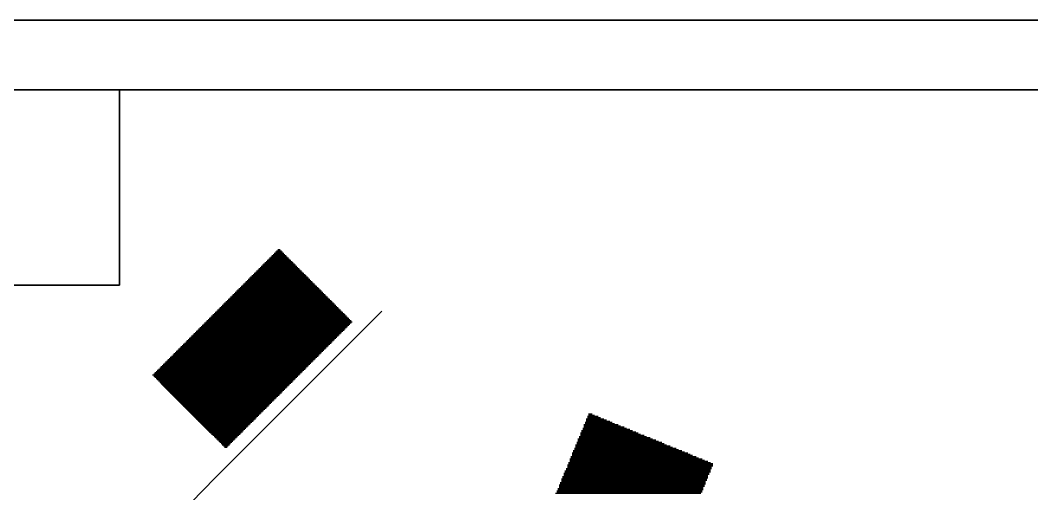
# Model space of a CAD drawing. Extents: x 1 to 210, y 1 to 298.
# Drawn here: x 83.4 to 155.9, y 263.7 to 297.6 of the extents above; entities that cross this region are included whole.
import ezdxf

# ---------------------------------------------------------------- set-up
doc = ezdxf.new("R2010")
doc.units = 0

msp = doc.modelspace()

# ---------------------------------------------------------------- linework, layer by layer
at = {"layer": 'P00111'}
msp.add_lwpolyline([(93.895335, 261.281328), (97.366667, 264.837326), (93.895335, 261.281328)], dxfattribs=at)
at = {"layer": 'P00113'}
msp.add_lwpolyline([(97.366667, 264.837326), (109.304665, 276.775326), (97.366667, 264.837326)], dxfattribs=at)
at = {"layer": 'P01913'}
msp.add_lwpolyline([(101.854, 281.177992), (102.023327, 281.177992)], dxfattribs=at)
at = {"layer": 'P01914'}
msp.add_lwpolyline([(101.769326, 281.093326), (102.108001, 281.093326)], dxfattribs=at)
at = {"layer": 'P01915'}
msp.add_lwpolyline([(101.684663, 281.008659), (102.192664, 281.008659)], dxfattribs=at)
at = {"layer": 'P01916'}
msp.add_lwpolyline([(101.6, 280.923993), (102.277327, 280.923993)], dxfattribs=at)
at = {"layer": 'P01917'}
msp.add_lwpolyline([(101.515326, 280.839326), (102.362001, 280.839326)], dxfattribs=at)
at = {"layer": 'P01918'}
msp.add_lwpolyline([(101.430663, 280.754659), (102.446665, 280.754659)], dxfattribs=at)
at = {"layer": 'P01919'}
msp.add_lwpolyline([(101.346, 280.669993), (102.531328, 280.669993)], dxfattribs=at)
at = {"layer": 'P01920'}
msp.add_lwpolyline([(101.261336, 280.585325), (102.616002, 280.585325)], dxfattribs=at)
at = {"layer": 'P01921'}
msp.add_lwpolyline([(101.176662, 280.50066), (102.700665, 280.50066)], dxfattribs=at)
at = {"layer": 'P01922'}
msp.add_lwpolyline([(101.091999, 280.415992), (102.785328, 280.415992)], dxfattribs=at)
at = {"layer": 'P01923'}
msp.add_lwpolyline([(101.007336, 280.331326), (102.870002, 280.331326)], dxfattribs=at)
at = {"layer": 'P01924'}
msp.add_lwpolyline([(100.922662, 280.246659), (102.954665, 280.246659)], dxfattribs=at)
at = {"layer": 'P01925'}
msp.add_lwpolyline([(100.837999, 280.161993), (103.039329, 280.161993)], dxfattribs=at)
at = {"layer": 'P01926'}
msp.add_lwpolyline([(100.753335, 280.077326), (103.124003, 280.077326)], dxfattribs=at)
at = {"layer": 'P01927'}
msp.add_lwpolyline([(100.668661, 279.992659), (103.208666, 279.992659)], dxfattribs=at)
at = {"layer": 'P01928'}
msp.add_lwpolyline([(100.583998, 279.907993), (103.293329, 279.907993)], dxfattribs=at)
at = {"layer": 'P01929'}
msp.add_lwpolyline([(100.499335, 279.823326), (103.378003, 279.823326)], dxfattribs=at)
at = {"layer": 'P01930'}
msp.add_lwpolyline([(100.414661, 279.73866), (103.462666, 279.73866)], dxfattribs=at)
at = {"layer": 'P01931'}
msp.add_lwpolyline([(100.329998, 279.653992), (103.547329, 279.653992)], dxfattribs=at)
at = {"layer": 'P01932'}
msp.add_lwpolyline([(100.245335, 279.569326), (103.631993, 279.569326)], dxfattribs=at)
at = {"layer": 'P01933'}
msp.add_lwpolyline([(100.160661, 279.484659), (103.716667, 279.484659)], dxfattribs=at)
at = {"layer": 'P01934'}
msp.add_lwpolyline([(100.075997, 279.399993), (103.80133, 279.399993)], dxfattribs=at)
at = {"layer": 'P01935'}
msp.add_lwpolyline([(99.991334, 279.315326), (103.885993, 279.315326)], dxfattribs=at)
at = {"layer": 'P01936'}
msp.add_lwpolyline([(99.90666, 279.230659), (103.970667, 279.230659)], dxfattribs=at)
at = {"layer": 'P01937'}
msp.add_lwpolyline([(99.821997, 279.145993), (104.05533, 279.145993)], dxfattribs=at)
at = {"layer": 'P01938'}
msp.add_lwpolyline([(99.737334, 279.061326), (104.139994, 279.061326)], dxfattribs=at)
at = {"layer": 'P01939'}
msp.add_lwpolyline([(99.65266, 278.97666), (104.224668, 278.97666)], dxfattribs=at)
at = {"layer": 'P01940'}
msp.add_lwpolyline([(99.567997, 278.891992), (104.309331, 278.891992)], dxfattribs=at)
at = {"layer": 'P01941'}
msp.add_lwpolyline([(99.483333, 278.807326), (104.393994, 278.807326)], dxfattribs=at)
at = {"layer": 'P01942'}
msp.add_lwpolyline([(99.398659, 278.722659), (104.478668, 278.722659)], dxfattribs=at)
at = {"layer": 'P01943'}
msp.add_lwpolyline([(99.313996, 278.637993), (104.563331, 278.637993)], dxfattribs=at)
at = {"layer": 'P01944'}
msp.add_lwpolyline([(99.229333, 278.553326), (104.647994, 278.553326)], dxfattribs=at)
at = {"layer": 'P01945'}
msp.add_lwpolyline([(99.14467, 278.468659), (104.732668, 278.468659)], dxfattribs=at)
at = {"layer": 'P01946'}
msp.add_lwpolyline([(99.059996, 278.383993), (104.817332, 278.383993)], dxfattribs=at)
at = {"layer": 'P01947'}
msp.add_lwpolyline([(98.975332, 278.299326), (104.901995, 278.299326)], dxfattribs=at)
at = {"layer": 'P01948'}
msp.add_lwpolyline([(98.890669, 278.21466), (104.986669, 278.21466)], dxfattribs=at)
at = {"layer": 'P01949'}
msp.add_lwpolyline([(98.805995, 278.129992), (105.071332, 278.129992)], dxfattribs=at)
at = {"layer": 'P01950'}
msp.add_lwpolyline([(98.721332, 278.045327), (105.155995, 278.045327)], dxfattribs=at)
at = {"layer": 'P01951'}
msp.add_lwpolyline([(98.636669, 277.960659), (105.240669, 277.960659)], dxfattribs=at)
at = {"layer": 'P01952'}
msp.add_lwpolyline([(98.551995, 277.875992), (105.325332, 277.875992)], dxfattribs=at)
at = {"layer": 'P01953'}
msp.add_lwpolyline([(98.467332, 277.791326), (105.409996, 277.791326)], dxfattribs=at)
at = {"layer": 'P01954'}
msp.add_lwpolyline([(98.382668, 277.706659), (105.49467, 277.706659)], dxfattribs=at)
at = {"layer": 'P01955'}
msp.add_lwpolyline([(98.297994, 277.621993), (105.579333, 277.621993)], dxfattribs=at)
at = {"layer": 'P01956'}
msp.add_lwpolyline([(98.213331, 277.537326), (105.663996, 277.537326)], dxfattribs=at)
at = {"layer": 'P01957'}
msp.add_lwpolyline([(98.128668, 277.45266), (105.748659, 277.45266)], dxfattribs=at)
at = {"layer": 'P01958'}
msp.add_lwpolyline([(98.043994, 277.367993), (105.833333, 277.367993)], dxfattribs=at)
at = {"layer": 'P01959'}
msp.add_lwpolyline([(97.959331, 277.283327), (105.917997, 277.283327)], dxfattribs=at)
at = {"layer": 'P01960'}
msp.add_lwpolyline([(97.874668, 277.198659), (106.00266, 277.198659)], dxfattribs=at)
at = {"layer": 'P01961'}
msp.add_lwpolyline([(97.789994, 277.113992), (106.087334, 277.113992)], dxfattribs=at)
at = {"layer": 'P01962'}
msp.add_lwpolyline([(97.70533, 277.029326), (106.171997, 277.029326)], dxfattribs=at)
at = {"layer": 'P01963'}
msp.add_lwpolyline([(97.620667, 276.944659), (106.25666, 276.944659)], dxfattribs=at)
at = {"layer": 'P01964'}
msp.add_lwpolyline([(97.535993, 276.859993), (106.341334, 276.859993)], dxfattribs=at)
at = {"layer": 'P01965'}
msp.add_lwpolyline([(97.45133, 276.775326), (106.425997, 276.775326)], dxfattribs=at)
at = {"layer": 'P01966'}
msp.add_lwpolyline([(97.366667, 276.69066), (106.510661, 276.69066)], dxfattribs=at)
at = {"layer": 'P01967'}
msp.add_lwpolyline([(97.281993, 276.605993), (106.595335, 276.605993)], dxfattribs=at)
at = {"layer": 'P01968'}
msp.add_lwpolyline([(97.197329, 276.521327), (106.679998, 276.521327)], dxfattribs=at)
at = {"layer": 'P01969'}
msp.add_lwpolyline([(97.112666, 276.436659), (106.764661, 276.436659)], dxfattribs=at)
at = {"layer": 'P01970'}
msp.add_lwpolyline([(97.028003, 276.351992), (106.849335, 276.351992)], dxfattribs=at)
at = {"layer": 'P01971'}
msp.add_lwpolyline([(96.943329, 276.267326), (106.933998, 276.267326)], dxfattribs=at)
at = {"layer": 'P01972'}
msp.add_lwpolyline([(96.858666, 276.182659), (107.018661, 276.182659)], dxfattribs=at)
at = {"layer": 'P01973'}
msp.add_lwpolyline([(96.774003, 276.097993), (107.103335, 276.097993)], dxfattribs=at)
at = {"layer": 'P01974'}
msp.add_lwpolyline([(96.689329, 276.013326), (107.187999, 276.013326)], dxfattribs=at)
at = {"layer": 'P01975'}
msp.add_lwpolyline([(96.604665, 275.92866), (107.103335, 275.92866)], dxfattribs=at)
at = {"layer": 'P01976'}
msp.add_lwpolyline([(96.520002, 275.843993), (107.018661, 275.843993)], dxfattribs=at)
at = {"layer": 'P01977'}
msp.add_lwpolyline([(96.435328, 275.759327), (106.933998, 275.759327)], dxfattribs=at)
at = {"layer": 'P01978'}
msp.add_lwpolyline([(96.350665, 275.674659), (106.849335, 275.674659)], dxfattribs=at)
at = {"layer": 'P01979'}
msp.add_lwpolyline([(96.266002, 275.589992), (106.764661, 275.589992)], dxfattribs=at)
at = {"layer": 'P01980'}
msp.add_lwpolyline([(96.181328, 275.505325), (106.679998, 275.505325)], dxfattribs=at)
at = {"layer": 'P01981'}
msp.add_lwpolyline([(96.096665, 275.420659), (106.595335, 275.420659)], dxfattribs=at)
at = {"layer": 'P01982'}
msp.add_lwpolyline([(96.012001, 275.335993), (106.510661, 275.335993)], dxfattribs=at)
at = {"layer": 'P01983'}
msp.add_lwpolyline([(95.927327, 275.251327), (106.425997, 275.251327)], dxfattribs=at)
at = {"layer": 'P01984'}
msp.add_lwpolyline([(95.842664, 275.166659), (106.341334, 275.166659)], dxfattribs=at)
at = {"layer": 'P01985'}
msp.add_lwpolyline([(95.758001, 275.081993), (106.25666, 275.081993)], dxfattribs=at)
at = {"layer": 'P01986'}
msp.add_lwpolyline([(95.673327, 274.997327), (106.171997, 274.997327)], dxfattribs=at)
at = {"layer": 'P01987'}
msp.add_lwpolyline([(95.588664, 274.912658), (106.087334, 274.912658)], dxfattribs=at)
at = {"layer": 'P01988'}
msp.add_lwpolyline([(95.504, 274.827992), (106.00266, 274.827992)], dxfattribs=at)
at = {"layer": 'P01989'}
msp.add_lwpolyline([(95.419326, 274.743326), (105.917997, 274.743326)], dxfattribs=at)
at = {"layer": 'P01990'}
msp.add_lwpolyline([(95.334663, 274.65866), (105.833333, 274.65866)], dxfattribs=at)
at = {"layer": 'P01991'}
msp.add_lwpolyline([(95.25, 274.573992), (105.748659, 274.573992)], dxfattribs=at)
at = {"layer": 'P01992'}
msp.add_lwpolyline([(95.165326, 274.489326), (105.663996, 274.489326)], dxfattribs=at)
at = {"layer": 'P01993'}
msp.add_lwpolyline([(95.080663, 274.40466), (105.579333, 274.40466)], dxfattribs=at)
at = {"layer": 'P01994'}
msp.add_lwpolyline([(94.996, 274.319994), (105.49467, 274.319994)], dxfattribs=at)
at = {"layer": 'P01995'}
msp.add_lwpolyline([(94.911336, 274.235325), (105.409996, 274.235325)], dxfattribs=at)
at = {"layer": 'P01996'}
msp.add_lwpolyline([(94.826662, 274.15066), (105.325332, 274.15066)], dxfattribs=at)
at = {"layer": 'P01997'}
msp.add_lwpolyline([(94.741999, 274.065994), (105.240669, 274.065994)], dxfattribs=at)
at = {"layer": 'P01998'}
msp.add_lwpolyline([(94.657336, 273.981325), (105.155995, 273.981325)], dxfattribs=at)
at = {"layer": 'P01999'}
msp.add_lwpolyline([(94.572662, 273.896659), (105.071332, 273.896659)], dxfattribs=at)
at = {"layer": 'P02000'}
msp.add_lwpolyline([(94.487999, 273.811993), (104.986669, 273.811993)], dxfattribs=at)
at = {"layer": 'P02001'}
msp.add_lwpolyline([(94.403335, 273.727327), (104.901995, 273.727327)], dxfattribs=at)
at = {"layer": 'P02002'}
msp.add_lwpolyline([(94.318661, 273.642659), (104.817332, 273.642659)], dxfattribs=at)
at = {"layer": 'P02003'}
msp.add_lwpolyline([(94.233998, 273.557993), (104.732668, 273.557993)], dxfattribs=at)
at = {"layer": 'P02004'}
msp.add_lwpolyline([(94.149335, 273.473327), (104.647994, 273.473327)], dxfattribs=at)
at = {"layer": 'P02005'}
msp.add_lwpolyline([(94.064661, 273.388658), (104.563331, 273.388658)], dxfattribs=at)
at = {"layer": 'P02006'}
msp.add_lwpolyline([(93.979998, 273.303992), (104.478668, 273.303992)], dxfattribs=at)
at = {"layer": 'P02007'}
msp.add_lwpolyline([(93.895335, 273.219326), (104.393994, 273.219326)], dxfattribs=at)
at = {"layer": 'P02008'}
msp.add_lwpolyline([(93.810661, 273.134661), (104.309331, 273.134661)], dxfattribs=at)
at = {"layer": 'P02009'}
msp.add_lwpolyline([(93.725997, 273.049992), (104.224668, 273.049992)], dxfattribs=at)
at = {"layer": 'P02010'}
msp.add_lwpolyline([(93.641334, 272.965326), (104.139994, 272.965326)], dxfattribs=at)
at = {"layer": 'P02011'}
msp.add_lwpolyline([(93.55666, 272.88066), (104.05533, 272.88066)], dxfattribs=at)
at = {"layer": 'P02012'}
msp.add_lwpolyline([(93.471997, 272.795991), (103.970667, 272.795991)], dxfattribs=at)
at = {"layer": 'P02013'}
msp.add_lwpolyline([(93.387334, 272.711326), (103.885993, 272.711326)], dxfattribs=at)
at = {"layer": 'P02014'}
msp.add_lwpolyline([(93.30266, 272.62666), (103.80133, 272.62666)], dxfattribs=at)
at = {"layer": 'P02015'}
msp.add_lwpolyline([(93.217997, 272.541994), (103.716667, 272.541994)], dxfattribs=at)
at = {"layer": 'P02016'}
msp.add_lwpolyline([(93.133333, 272.457325), (103.631993, 272.457325)], dxfattribs=at)
at = {"layer": 'P02017'}
msp.add_lwpolyline([(93.048659, 272.372659), (103.547329, 272.372659)], dxfattribs=at)
at = {"layer": 'P02018'}
msp.add_lwpolyline([(92.963996, 272.287993), (103.462666, 272.287993)], dxfattribs=at)
at = {"layer": 'P02019'}
msp.add_lwpolyline([(92.879333, 272.203327), (103.378003, 272.203327)], dxfattribs=at)
at = {"layer": 'P02020'}
msp.add_lwpolyline([(92.963996, 272.118659), (103.293329, 272.118659)], dxfattribs=at)
at = {"layer": 'P02021'}
msp.add_lwpolyline([(93.048659, 272.033993), (103.208666, 272.033993)], dxfattribs=at)
at = {"layer": 'P02022'}
msp.add_lwpolyline([(93.133333, 271.949327), (103.124003, 271.949327)], dxfattribs=at)
at = {"layer": 'P02023'}
msp.add_lwpolyline([(93.217997, 271.864658), (103.039329, 271.864658)], dxfattribs=at)
at = {"layer": 'P02024'}
msp.add_lwpolyline([(93.30266, 271.779992), (102.954665, 271.779992)], dxfattribs=at)
at = {"layer": 'P02025'}
msp.add_lwpolyline([(93.387334, 271.695327), (102.870002, 271.695327)], dxfattribs=at)
at = {"layer": 'P02026'}
msp.add_lwpolyline([(93.471997, 271.610661), (102.785328, 271.610661)], dxfattribs=at)
at = {"layer": 'P02027'}
msp.add_lwpolyline([(93.55666, 271.525992), (102.700665, 271.525992)], dxfattribs=at)
at = {"layer": 'P02028'}
msp.add_lwpolyline([(93.641334, 271.441326), (102.616002, 271.441326)], dxfattribs=at)
at = {"layer": 'P02029'}
msp.add_lwpolyline([(93.725997, 271.35666), (102.531328, 271.35666)], dxfattribs=at)
at = {"layer": 'P02030'}
msp.add_lwpolyline([(93.810661, 271.271992), (102.446665, 271.271992)], dxfattribs=at)
at = {"layer": 'P02031'}
msp.add_lwpolyline([(93.895335, 271.187326), (102.362001, 271.187326)], dxfattribs=at)
at = {"layer": 'P02032'}
msp.add_lwpolyline([(93.979998, 271.10266), (102.277327, 271.10266)], dxfattribs=at)
at = {"layer": 'P02033'}
msp.add_lwpolyline([(94.064661, 271.017994), (102.192664, 271.017994)], dxfattribs=at)
at = {"layer": 'P02034'}
msp.add_lwpolyline([(94.149335, 270.933325), (102.108001, 270.933325)], dxfattribs=at)
at = {"layer": 'P02035'}
msp.add_lwpolyline([(94.233998, 270.848659), (102.023327, 270.848659)], dxfattribs=at)
at = {"layer": 'P02036'}
msp.add_lwpolyline([(94.318661, 270.763993), (101.938664, 270.763993)], dxfattribs=at)
at = {"layer": 'P02037'}
msp.add_lwpolyline([(94.403335, 270.679328), (101.854, 270.679328)], dxfattribs=at)
at = {"layer": 'P02038'}
msp.add_lwpolyline([(94.487999, 270.594659), (101.769326, 270.594659)], dxfattribs=at)
at = {"layer": 'P02039'}
msp.add_lwpolyline([(94.572662, 270.509993), (101.684663, 270.509993)], dxfattribs=at)
at = {"layer": 'P02040'}
msp.add_lwpolyline([(94.657336, 270.425327), (101.6, 270.425327)], dxfattribs=at)
at = {"layer": 'P02041'}
msp.add_lwpolyline([(94.741999, 270.340658), (101.515326, 270.340658)], dxfattribs=at)
at = {"layer": 'P02042'}
msp.add_lwpolyline([(94.826662, 270.255993), (101.430663, 270.255993)], dxfattribs=at)
at = {"layer": 'P02043'}
msp.add_lwpolyline([(94.911336, 270.171327), (101.346, 270.171327)], dxfattribs=at)
at = {"layer": 'P02044'}
msp.add_lwpolyline([(94.996, 270.086661), (101.261336, 270.086661)], dxfattribs=at)
at = {"layer": 'P02045'}
msp.add_lwpolyline([(95.080663, 270.001992), (101.176662, 270.001992)], dxfattribs=at)
at = {"layer": 'P02046'}
msp.add_lwpolyline([(95.165326, 269.917326), (101.091999, 269.917326)], dxfattribs=at)
at = {"layer": 'P02047'}
msp.add_lwpolyline([(95.25, 269.83266), (101.007336, 269.83266)], dxfattribs=at)
at = {"layer": 'P02048'}
msp.add_lwpolyline([(95.334663, 269.747992), (100.922662, 269.747992)], dxfattribs=at)
at = {"layer": 'P02049'}
msp.add_lwpolyline([(95.419326, 269.663326), (100.837999, 269.663326)], dxfattribs=at)
at = {"layer": 'P02050'}
msp.add_lwpolyline([(95.504, 269.57866), (100.753335, 269.57866)], dxfattribs=at)
at = {"layer": 'P02051'}
msp.add_lwpolyline([(95.588664, 269.493994), (100.668661, 269.493994)], dxfattribs=at)
at = {"layer": 'P02052'}
msp.add_lwpolyline([(95.673327, 269.409325), (100.583998, 269.409325)], dxfattribs=at)
at = {"layer": 'P02053'}
msp.add_lwpolyline([(95.758001, 269.324659), (100.499335, 269.324659)], dxfattribs=at)
at = {"layer": 'P02054'}
msp.add_lwpolyline([(95.842664, 269.239994), (100.414661, 269.239994)], dxfattribs=at)
at = {"layer": 'P02055'}
msp.add_lwpolyline([(95.927327, 269.155325), (100.329998, 269.155325)], dxfattribs=at)
at = {"layer": 'P02056'}
msp.add_lwpolyline([(96.012001, 269.070659), (100.245335, 269.070659)], dxfattribs=at)
at = {"layer": 'P02057'}
msp.add_lwpolyline([(96.096665, 268.985993), (100.160661, 268.985993)], dxfattribs=at)
at = {"layer": 'P02058'}
msp.add_lwpolyline([(96.181328, 268.901327), (100.075997, 268.901327)], dxfattribs=at)
at = {"layer": 'P02059'}
msp.add_lwpolyline([(96.266002, 268.816659), (99.991334, 268.816659)], dxfattribs=at)
at = {"layer": 'P02060'}
msp.add_lwpolyline([(96.350665, 268.731993), (99.90666, 268.731993)], dxfattribs=at)
at = {"layer": 'P02061'}
msp.add_lwpolyline([(96.435328, 268.647327), (99.821997, 268.647327)], dxfattribs=at)
at = {"layer": 'P02062'}
msp.add_lwpolyline([(96.520002, 268.562661), (99.737334, 268.562661)], dxfattribs=at)
at = {"layer": 'P02063'}
msp.add_lwpolyline([(96.604665, 268.477992), (99.65266, 268.477992)], dxfattribs=at)
at = {"layer": 'P02064'}
msp.add_lwpolyline([(96.689329, 268.393326), (99.567997, 268.393326)], dxfattribs=at)
at = {"layer": 'P02065'}
msp.add_lwpolyline([(96.774003, 268.30866), (99.483333, 268.30866)], dxfattribs=at)
at = {"layer": 'P02066'}
msp.add_lwpolyline([(96.858666, 268.223992), (99.398659, 268.223992)], dxfattribs=at)
at = {"layer": 'P02067'}
msp.add_lwpolyline([(96.943329, 268.139326), (99.313996, 268.139326)], dxfattribs=at)
at = {"layer": 'P02068'}
msp.add_lwpolyline([(97.028003, 268.05466), (99.229333, 268.05466)], dxfattribs=at)
at = {"layer": 'P02069'}
msp.add_lwpolyline([(97.112666, 267.969994), (99.14467, 267.969994)], dxfattribs=at)
at = {"layer": 'P02070'}
msp.add_lwpolyline([(97.197329, 267.885325), (99.059996, 267.885325)], dxfattribs=at)
at = {"layer": 'P02071'}
msp.add_lwpolyline([(97.281993, 267.80066), (98.975332, 267.80066)], dxfattribs=at)
at = {"layer": 'P02072'}
msp.add_lwpolyline([(97.366667, 267.715994), (98.890669, 267.715994)], dxfattribs=at)
at = {"layer": 'P02073'}
msp.add_lwpolyline([(97.45133, 267.631325), (98.805995, 267.631325)], dxfattribs=at)
at = {"layer": 'P02074'}
msp.add_lwpolyline([(97.535993, 267.546659), (98.721332, 267.546659)], dxfattribs=at)
at = {"layer": 'P02075'}
msp.add_lwpolyline([(97.620667, 267.461993), (98.636669, 267.461993)], dxfattribs=at)
at = {"layer": 'P02076'}
msp.add_lwpolyline([(97.70533, 267.377327), (98.551995, 267.377327)], dxfattribs=at)
at = {"layer": 'P02077'}
msp.add_lwpolyline([(97.789994, 267.292659), (98.467332, 267.292659)], dxfattribs=at)
at = {"layer": 'P02078'}
msp.add_lwpolyline([(97.874668, 267.207993), (98.382668, 267.207993)], dxfattribs=at)
at = {"layer": 'P02079'}
msp.add_lwpolyline([(97.959331, 267.123327), (98.297994, 267.123327)], dxfattribs=at)
at = {"layer": 'P02080'}
msp.add_lwpolyline([(98.043994, 267.038658), (98.213331, 267.038658), (98.043994, 267.038658)], dxfattribs=at)
at = {"layer": 'P02081'}
msp.add_lwpolyline([(97.028003, 268.05466), (93.471997, 271.610661), (97.028003, 268.05466)], dxfattribs=at)
at = {"layer": 'P02082'}
msp.add_lwpolyline([(93.471997, 271.610661), (97.028003, 275.166659), (93.471997, 271.610661)], dxfattribs=at)
at = {"layer": 'P02083'}
msp.add_lwpolyline([(97.028003, 275.166659), (100.499335, 271.610661), (97.028003, 275.166659)], dxfattribs=at)
at = {"layer": 'P02084'}
msp.add_lwpolyline([(100.499335, 271.610661), (97.028003, 268.05466), (100.499335, 271.610661)], dxfattribs=at)
at = {"layer": 'P02363'}
msp.add_lwpolyline([(124.121332, 269.409325), (124.375332, 269.409325)], dxfattribs=at)
at = {"layer": 'P02364'}
msp.add_lwpolyline([(124.121332, 269.324659), (124.544659, 269.324659)], dxfattribs=at)
at = {"layer": 'P02365'}
msp.add_lwpolyline([(124.036669, 269.239994), (124.798659, 269.239994)], dxfattribs=at)
at = {"layer": 'P02366'}
msp.add_lwpolyline([(124.036669, 269.155325), (124.967997, 269.155325)], dxfattribs=at)
at = {"layer": 'P02367'}
msp.add_lwpolyline([(123.951995, 269.070659), (125.221997, 269.070659)], dxfattribs=at)
at = {"layer": 'P02368'}
msp.add_lwpolyline([(123.951995, 268.985993), (125.391334, 268.985993)], dxfattribs=at)
at = {"layer": 'P02369'}
msp.add_lwpolyline([(123.951995, 268.901327), (125.645335, 268.901327)], dxfattribs=at)
at = {"layer": 'P02370'}
msp.add_lwpolyline([(123.867332, 268.816659), (125.814661, 268.816659)], dxfattribs=at)
at = {"layer": 'P02371'}
msp.add_lwpolyline([(123.867332, 268.731993), (125.983998, 268.731993)], dxfattribs=at)
at = {"layer": 'P02372'}
msp.add_lwpolyline([(123.782668, 268.647327), (126.237999, 268.647327)], dxfattribs=at)
at = {"layer": 'P02373'}
msp.add_lwpolyline([(123.782668, 268.562661), (126.407325, 268.562661)], dxfattribs=at)
at = {"layer": 'P02374'}
msp.add_lwpolyline([(123.782668, 268.477992), (126.661326, 268.477992)], dxfattribs=at)
at = {"layer": 'P02375'}
msp.add_lwpolyline([(123.697994, 268.393326), (126.830663, 268.393326)], dxfattribs=at)
at = {"layer": 'P02376'}
msp.add_lwpolyline([(123.697994, 268.30866), (127.084663, 268.30866)], dxfattribs=at)
at = {"layer": 'P02377'}
msp.add_lwpolyline([(123.613331, 268.223992), (127.254, 268.223992)], dxfattribs=at)
at = {"layer": 'P02378'}
msp.add_lwpolyline([(123.613331, 268.139326), (127.508001, 268.139326)], dxfattribs=at)
at = {"layer": 'P02379'}
msp.add_lwpolyline([(123.528668, 268.05466), (127.677327, 268.05466)], dxfattribs=at)
at = {"layer": 'P02380'}
msp.add_lwpolyline([(123.528668, 267.969994), (127.846665, 267.969994)], dxfattribs=at)
at = {"layer": 'P02381'}
msp.add_lwpolyline([(123.528668, 267.885325), (128.100665, 267.885325)], dxfattribs=at)
at = {"layer": 'P02382'}
msp.add_lwpolyline([(123.443994, 267.80066), (128.270002, 267.80066)], dxfattribs=at)
at = {"layer": 'P02383'}
msp.add_lwpolyline([(123.443994, 267.715994), (128.523992, 267.715994)], dxfattribs=at)
at = {"layer": 'P02384'}
msp.add_lwpolyline([(123.359331, 267.631325), (128.693329, 267.631325)], dxfattribs=at)
at = {"layer": 'P02385'}
msp.add_lwpolyline([(123.359331, 267.546659), (128.947329, 267.546659)], dxfattribs=at)
at = {"layer": 'P02386'}
msp.add_lwpolyline([(123.359331, 267.461993), (129.116667, 267.461993)], dxfattribs=at)
at = {"layer": 'P02387'}
msp.add_lwpolyline([(123.274668, 267.377327), (129.370667, 267.377327)], dxfattribs=at)
at = {"layer": 'P02388'}
msp.add_lwpolyline([(123.274668, 267.292659), (129.539994, 267.292659)], dxfattribs=at)
at = {"layer": 'P02389'}
msp.add_lwpolyline([(123.189994, 267.207993), (129.709331, 267.207993)], dxfattribs=at)
at = {"layer": 'P02390'}
msp.add_lwpolyline([(123.189994, 267.123327), (129.963331, 267.123327)], dxfattribs=at)
at = {"layer": 'P02391'}
msp.add_lwpolyline([(123.189994, 267.038658), (130.132668, 267.038658)], dxfattribs=at)
at = {"layer": 'P02392'}
msp.add_lwpolyline([(123.10533, 266.953992), (130.386669, 266.953992)], dxfattribs=at)
at = {"layer": 'P02393'}
msp.add_lwpolyline([(123.10533, 266.869326), (130.555995, 266.869326)], dxfattribs=at)
at = {"layer": 'P02394'}
msp.add_lwpolyline([(123.020667, 266.784661), (130.809996, 266.784661)], dxfattribs=at)
at = {"layer": 'P02395'}
msp.add_lwpolyline([(123.020667, 266.699992), (130.979333, 266.699992)], dxfattribs=at)
at = {"layer": 'P02396'}
msp.add_lwpolyline([(122.935993, 266.615326), (131.233333, 266.615326)], dxfattribs=at)
at = {"layer": 'P02397'}
msp.add_lwpolyline([(122.935993, 266.53066), (131.40266, 266.53066)], dxfattribs=at)
at = {"layer": 'P02398'}
msp.add_lwpolyline([(122.935993, 266.445994), (131.571997, 266.445994)], dxfattribs=at)
at = {"layer": 'P02399'}
msp.add_lwpolyline([(122.85133, 266.361326), (131.825997, 266.361326)], dxfattribs=at)
at = {"layer": 'P02400'}
msp.add_lwpolyline([(122.85133, 266.27666), (131.995335, 266.27666)], dxfattribs=at)
at = {"layer": 'P02401'}
msp.add_lwpolyline([(122.766667, 266.191994), (132.249335, 266.191994)], dxfattribs=at)
at = {"layer": 'P02402'}
msp.add_lwpolyline([(122.766667, 266.107325), (132.418661, 266.107325)], dxfattribs=at)
at = {"layer": 'P02403'}
msp.add_lwpolyline([(122.766667, 266.022659), (132.672662, 266.022659)], dxfattribs=at)
at = {"layer": 'P02404'}
msp.add_lwpolyline([(122.681993, 265.937993), (132.841999, 265.937993)], dxfattribs=at)
at = {"layer": 'P02405'}
msp.add_lwpolyline([(122.681993, 265.853327), (133.011326, 265.853327)], dxfattribs=at)
at = {"layer": 'P02406'}
msp.add_lwpolyline([(122.597329, 265.768659), (133.011326, 265.768659)], dxfattribs=at)
at = {"layer": 'P02407'}
msp.add_lwpolyline([(122.597329, 265.683993), (133.011326, 265.683993)], dxfattribs=at)
at = {"layer": 'P02408'}
msp.add_lwpolyline([(122.597329, 265.599327), (132.926662, 265.599327)], dxfattribs=at)
at = {"layer": 'P02409'}
msp.add_lwpolyline([(122.512666, 265.514658), (132.926662, 265.514658)], dxfattribs=at)
at = {"layer": 'P02410'}
msp.add_lwpolyline([(122.512666, 265.429992), (132.841999, 265.429992)], dxfattribs=at)
at = {"layer": 'P02411'}
msp.add_lwpolyline([(122.427992, 265.345327), (132.841999, 265.345327)], dxfattribs=at)
at = {"layer": 'P02412'}
msp.add_lwpolyline([(122.427992, 265.260661), (132.841999, 265.260661)], dxfattribs=at)
at = {"layer": 'P02413'}
msp.add_lwpolyline([(122.343329, 265.175992), (132.757325, 265.175992)], dxfattribs=at)
at = {"layer": 'P02414'}
msp.add_lwpolyline([(122.343329, 265.091326), (132.757325, 265.091326)], dxfattribs=at)
at = {"layer": 'P02415'}
msp.add_lwpolyline([(122.343329, 265.00666), (132.672662, 265.00666)], dxfattribs=at)
at = {"layer": 'P02416'}
msp.add_lwpolyline([(122.258666, 264.921994), (132.672662, 264.921994)], dxfattribs=at)
at = {"layer": 'P02417'}
msp.add_lwpolyline([(122.258666, 264.837326), (132.672662, 264.837326)], dxfattribs=at)
at = {"layer": 'P02418'}
msp.add_lwpolyline([(122.174003, 264.75266), (132.587999, 264.75266)], dxfattribs=at)
at = {"layer": 'P02419'}
msp.add_lwpolyline([(122.174003, 264.667994), (132.587999, 264.667994)], dxfattribs=at)
at = {"layer": 'P02420'}
msp.add_lwpolyline([(122.174003, 264.583325), (132.503335, 264.583325)], dxfattribs=at)
at = {"layer": 'P02421'}
msp.add_lwpolyline([(122.089329, 264.498659), (132.503335, 264.498659)], dxfattribs=at)
at = {"layer": 'P02422'}
msp.add_lwpolyline([(122.089329, 264.413993), (132.503335, 264.413993)], dxfattribs=at)
at = {"layer": 'P02423'}
msp.add_lwpolyline([(122.004665, 264.329328), (132.418661, 264.329328)], dxfattribs=at)
at = {"layer": 'P02424'}
msp.add_lwpolyline([(122.004665, 264.244659), (132.418661, 264.244659)], dxfattribs=at)
at = {"layer": 'P02425'}
msp.add_lwpolyline([(122.004665, 264.159993), (132.333998, 264.159993)], dxfattribs=at)
at = {"layer": 'P02426'}
msp.add_lwpolyline([(121.920002, 264.075327), (132.333998, 264.075327)], dxfattribs=at)
at = {"layer": 'P02427'}
msp.add_lwpolyline([(121.920002, 263.990658), (132.333998, 263.990658)], dxfattribs=at)
at = {"layer": 'P02428'}
msp.add_lwpolyline([(121.835328, 263.905993), (132.249335, 263.905993)], dxfattribs=at)
at = {"layer": 'P02429'}
msp.add_lwpolyline([(121.835328, 263.821327), (132.249335, 263.821327)], dxfattribs=at)
at = {"layer": 'P02430'}
msp.add_lwpolyline([(121.750665, 263.736661), (132.164661, 263.736661)], dxfattribs=at)
at = {"layer": 'P04347'}
msp.add_lwpolyline([(0.508, 297.603326), (210.481339, 297.603326), (0.508, 297.603326)], dxfattribs=at)
at = {"layer": 'P04351'}
msp.add_lwpolyline([(20.489333, 292.607992), (205.485993, 292.607992), (20.489333, 292.607992)], dxfattribs=at)
at = {"layer": 'P04396'}
msp.add_lwpolyline([(90.508666, 278.637993), (20.489333, 278.637993), (90.508666, 278.637993)], dxfattribs=at)
at = {"layer": 'P04397'}
msp.add_lwpolyline([(90.508666, 292.607992), (90.508666, 278.637993), (90.508666, 292.607992)], dxfattribs=at)

doc.saveas('drawing.dxf')
